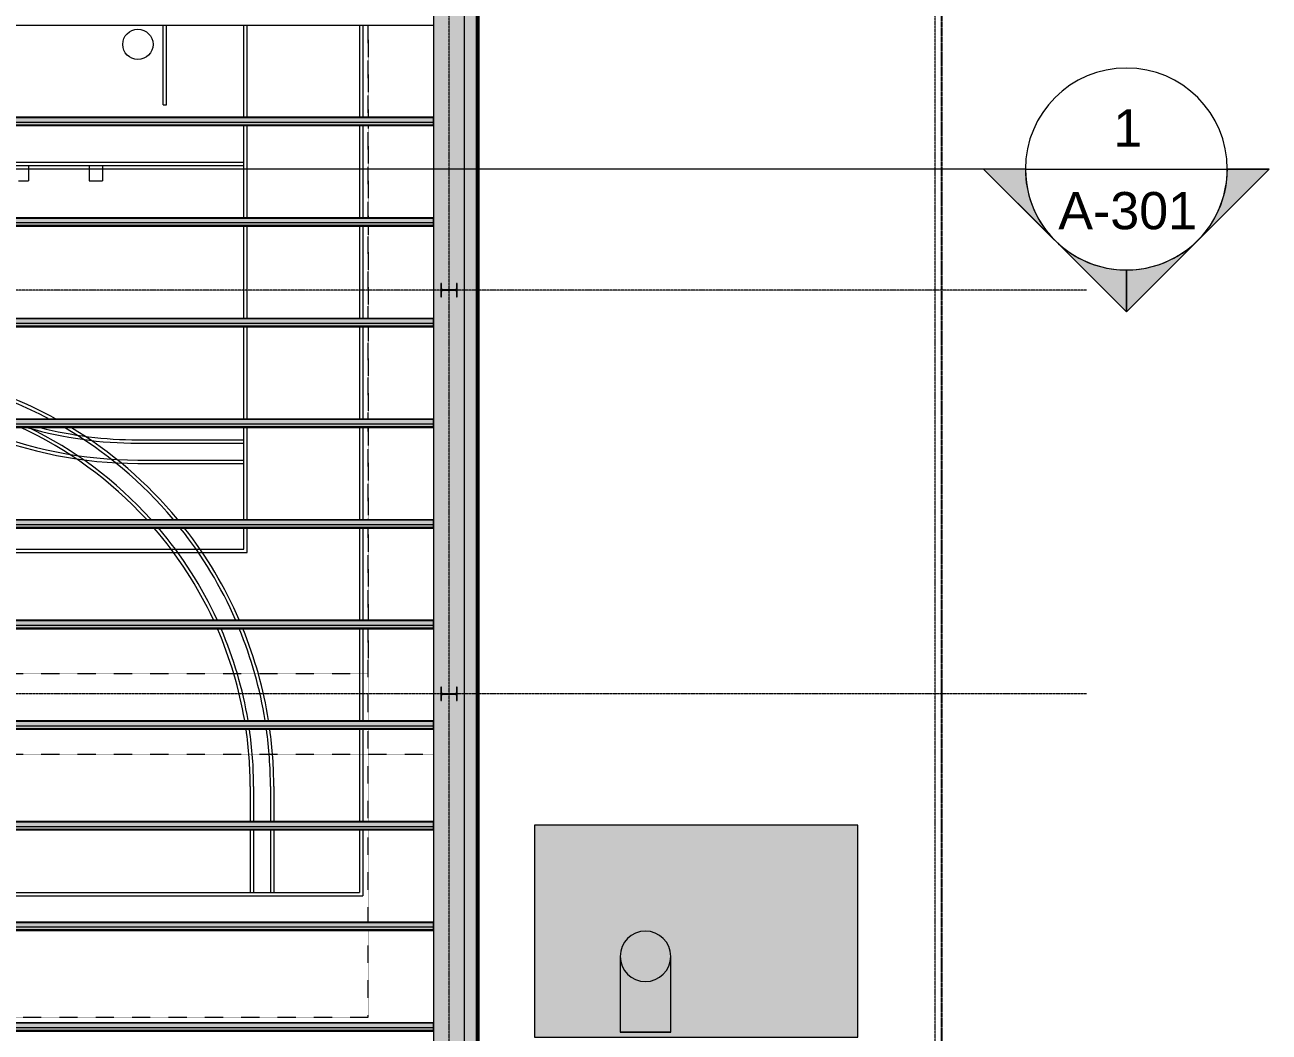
# Model space of a CAD drawing. Header units: inches. Extents: x 22011 to 32682, y -23296 to -20170.
# Drawn here: x 25723 to 26463, y -22311 to -21712 of the extents above; entities that cross this region are included whole.
import ezdxf

# ---------------------------------------------------------------- set-up
doc = ezdxf.new("R2010")
doc.units = ezdxf.units.IN
doc.header["$MEASUREMENT"] = 0
for name, pattern in [('Dash 1_16_', [0.125, 0.0625, -0.0625]), ('Grid Line 1_2_', [0.875, 0.5, -0.125, 0.125, -0.125]), ('Hidden', [0.28125, 0.1875, -0.09375])]:
    doc.linetypes.add(name, pattern=pattern)
for name, color, linetype, lineweight in [('A-DETL', 90, 'Continuous', 9), ('A-PROP-SBCK', 71, 'Hidden', 25), ('A-ROOF', 132, 'Continuous', 9), ('C-TOPO', 7, 'Continuous', 9), ('G-ANNO-SYMB', 111, 'Continuous', 9), ('M-EQPM', 50, 'Continuous', 9), ('M-HVAC-DUCT', 70, 'Continuous', 9), ('S-BEAM', 12, 'Continuous', 9), ('S-COLS', 52, 'Continuous', 9), ('S-GRID', 1, 'Continuous', 9)]:
    doc.layers.add(name, color=color, linetype=linetype, lineweight=lineweight)
doc.styles.add('Arial_1', font='arial.ttf', dxfattribs={"height": 22.129491})

# ---------------------------------------------------------------- blocks, each defined once
blk = doc.blocks.new('Mechanical Equipment 1 - Mechanical Equipment 1-405455-Roof Plan')
at = {"layer": 'M-EQPM'}
h = blk.add_hatch(color=256, dxfattribs=at)
h.paths.add_polyline_path([(26026.19, -22314.05), (26218.34, -22314.05), (26218.34, -22188.05), (26026.19, -22188.05), (26026.19, -22298.12)], flags=0)
h.paths.add_polyline_path([(26092.13, -22281.02), (26089.52, -22280.79), (26087, -22280.11), (26084.26, -22278.75), (26082.48, -22277.51), (26080.64, -22275.66), (26079.14, -22273.52), (26078.03, -22271.15), (26077.35, -22268.62), (26077.13, -22266.02), (26077.35, -22263.41), (26078.03, -22260.89), (26079.14, -22258.52), (26080.64, -22256.37), (26082.48, -22254.52), (26084.63, -22253.03), (26087, -22251.92), (26089.52, -22251.24), (26092.13, -22251.02), (26094.73, -22251.24), (26097.26, -22251.92), (26099.63, -22253.03), (26101.77, -22254.52), (26103.62, -22256.37), (26105.12, -22258.52), (26106.22, -22260.89), (26106.9, -22263.41), (26107.13, -22266.02), (26106.78, -22269.07), (26106.22, -22271.15), (26105.12, -22273.52), (26103.62, -22275.66), (26101.77, -22277.51), (26099.63, -22279.01), (26097.26, -22280.11), (26094.73, -22280.79)], flags=0)
for p, q in [((26218.34, -22188.05), (26026.19, -22188.05)), ((26026.19, -22188.05), (26026.19, -22314.05)), ((26218.34, -22314.05), (26218.34, -22188.05)), ((26026.19, -22314.05), (26218.34, -22314.05))]:
    blk.add_line(p, q, dxfattribs=at)
blk = doc.blocks.new('Girt_Z - 8_D-559302-Roof Plan')
at = {"layer": 'S-BEAM'}
blk.add_hatch(color=256, dxfattribs=at).paths.add_polyline_path([(25992.39, -22339.05), (25992.5, -22339.05), (25992.39, -22336.85)], flags=0)
blk.add_line((25992.5, -22339.05), (25992.5, -21143.55), dxfattribs=at)
blk = doc.blocks.new('Girt_Z - 10_D-V48-Roof Plan')
at = {"layer": 'S-BEAM'}
blk.add_hatch(color=256, dxfattribs=at).paths.add_polyline_path([(25965.89, -21712.55), (25965.89, -21712.47), (25964.93, -21712.55)], flags=0)
for p in [(22796.39, -21712.55), (25965.89, -21712.47)]:
    blk.add_line(p, (25965.89, -21712.55), dxfattribs=at)
blk = doc.blocks.new('Girt_Z - 10_D-V46-Roof Plan')
at = {"layer": 'S-BEAM'}
for points in [[(25964.93, -21588.28), (25965.89, -21588.28), (25965.89, -21587.75), (22796.39, -21587.75), (22796.39, -21588.28), (25831.94, -21588.28)], [(25964.93, -21590.64), (25965.89, -21590.64), (25965.89, -21588.28), (22796.39, -21588.28), (22796.39, -21590.64), (25831.94, -21590.64)], [(25965.89, -21590.81), (25965.89, -21590.64), (22796.39, -21590.73), (22796.39, -21590.81), (25964.93, -21590.81)], [(25965.89, -21592.39), (25965.89, -21590.81), (22796.39, -21590.81), (22796.39, -21592.39), (25964.93, -21592.39)], [(25964.93, -21592.88), (25965.89, -21592.88), (25965.89, -21592.39), (22796.39, -21592.39), (22796.39, -21592.88), (25831.94, -21592.88)], [(25965.89, -21592.96), (25965.89, -21592.88), (25964.93, -21592.96)]]:
    blk.add_hatch(color=256, dxfattribs=at).paths.add_polyline_path(points, flags=0)
for p, q in [((22796.39, -21587.75), (25965.89, -21587.75)), ((25965.89, -21588.28), (22796.39, -21588.28)), ((22796.39, -21590.81), (25965.89, -21590.81)), ((25965.89, -21587.75), (25965.89, -21588.28)), ((25965.89, -21588.28), (25965.89, -21590.64)), ((25965.89, -21590.64), (25965.89, -21590.81)), ((25965.89, -21590.79), (25965.89, -21592.39)), ((22796.39, -21592.39), (25965.89, -21592.39)), ((22796.39, -21592.88), (25965.89, -21592.88)), ((22796.39, -21592.96), (25965.89, -21592.96)), ((25965.89, -21592.39), (25965.89, -21592.88)), ((25965.89, -21592.88), (25965.89, -21592.96))]:
    blk.add_line(p, q, dxfattribs=at)
blk = doc.blocks.new('Girt_Z - 10_D-V49-Roof Plan')
at = {"layer": 'S-BEAM'}
for points in [[(25964.93, -21827.45), (25965.89, -21827.45), (25965.89, -21826.92), (22796.39, -21826.92), (22796.39, -21827.45), (25831.94, -21827.45)], [(25964.93, -21829.81), (25965.89, -21829.81), (25965.89, -21827.45), (22796.39, -21827.45), (22796.39, -21829.81), (25831.94, -21829.81)], [(25965.89, -21829.98), (25965.89, -21829.81), (22796.39, -21829.9), (22796.39, -21829.98), (25964.93, -21829.98)], [(25965.89, -21831.56), (25965.89, -21829.98), (22796.39, -21829.98), (22796.39, -21831.56), (25964.93, -21831.56)], [(25964.93, -21832.05), (25965.89, -21832.05), (25965.89, -21831.56), (22796.39, -21831.56), (22796.39, -21832.05), (25831.94, -21832.05)], [(25965.89, -21832.13), (25965.89, -21832.05), (25964.93, -21832.13)]]:
    blk.add_hatch(color=256, dxfattribs=at).paths.add_polyline_path(points, flags=0)
for p, q in [((22796.39, -21826.92), (25965.89, -21826.92)), ((25965.89, -21827.45), (22796.39, -21827.45)), ((25965.89, -21826.92), (25965.89, -21827.45)), ((25965.89, -21827.45), (25965.89, -21829.81)), ((22796.39, -21829.98), (25965.89, -21829.98)), ((22796.39, -21831.56), (25965.89, -21831.56)), ((22796.39, -21832.05), (25965.89, -21832.05)), ((22796.39, -21832.13), (25965.89, -21832.13)), ((25965.89, -21829.81), (25965.89, -21829.9)), ((25965.89, -21829.9), (25965.89, -21829.98)), ((25965.89, -21829.96), (25965.89, -21831.56)), ((25965.89, -21829.98), (25965.89, -21829.98)), ((25965.89, -21831.56), (25965.89, -21832.05)), ((25965.89, -21832.05), (25965.89, -21832.13))]:
    blk.add_line(p, q, dxfattribs=at)
blk = doc.blocks.new('Girt_Z - 10_D-V50-Roof Plan')
at = {"layer": 'S-BEAM'}
for points in [[(25964.93, -21887.24), (25965.89, -21887.24), (25965.89, -21886.72), (22796.39, -21886.72), (22796.39, -21887.24), (25831.94, -21887.24)], [(25964.93, -21889.6), (25965.89, -21889.6), (25965.89, -21887.24), (22796.39, -21887.24), (22796.39, -21889.6), (25831.94, -21889.6)], [(25965.89, -21889.77), (25965.89, -21889.6), (22796.39, -21889.69), (22796.39, -21889.77), (25964.93, -21889.77)], [(25965.89, -21891.35), (25965.89, -21889.77), (22796.39, -21889.77), (22796.39, -21891.35), (25964.93, -21891.35)], [(25964.93, -21891.85), (25965.89, -21891.85), (25965.89, -21891.35), (22796.39, -21891.41), (22796.39, -21891.85), (25831.94, -21891.85)], [(25965.89, -21891.92), (25965.89, -21891.85), (25964.93, -21891.92)]]:
    blk.add_hatch(color=256, dxfattribs=at).paths.add_polyline_path(points, flags=0)
for p, q in [((22796.39, -21886.72), (25965.89, -21886.72)), ((25965.89, -21887.24), (22796.39, -21887.24)), ((25965.89, -21886.72), (25965.89, -21887.24)), ((25965.89, -21887.24), (25965.89, -21889.6)), ((22796.39, -21889.78), (25965.89, -21889.78)), ((22796.39, -21891.35), (25965.89, -21891.35)), ((22796.39, -21891.85), (25965.89, -21891.85)), ((22796.39, -21891.92), (25965.89, -21891.92)), ((25965.89, -21889.6), (25965.89, -21889.69)), ((25965.89, -21889.69), (25965.89, -21889.76)), ((25965.89, -21889.76), (25965.89, -21889.78)), ((25965.89, -21889.76), (25965.89, -21891.35)), ((25965.89, -21889.78), (25965.89, -21889.77)), ((25965.89, -21891.35), (25965.89, -21891.85)), ((25965.89, -21891.85), (25965.89, -21891.92))]:
    blk.add_line(p, q, dxfattribs=at)
blk = doc.blocks.new('Girt_Z - 10_D-V51-Roof Plan')
at = {"layer": 'S-BEAM'}
for points in [[(25964.93, -22006.83), (25965.89, -22006.83), (25965.89, -22006.3), (22796.39, -22006.3), (22796.39, -22006.83), (25831.94, -22006.83)], [(25965.89, -22009.19), (25965.89, -22006.83), (22796.39, -22006.83), (22796.39, -22009.19), (25964.93, -22009.19)], [(25965.89, -22009.36), (25965.89, -22009.19), (22796.39, -22009.28), (22796.39, -22009.36), (25964.93, -22009.36)], [(25965.89, -22010.94), (25965.89, -22009.36), (22796.39, -22009.36), (22796.39, -22010.94), (25964.93, -22010.94)], [(25964.93, -22011.43), (25965.89, -22011.43), (25965.89, -22010.94), (22796.39, -22010.94), (22796.39, -22011.43), (25831.94, -22011.43)], [(25965.89, -22011.51), (25965.89, -22011.43), (25964.93, -22011.51)]]:
    blk.add_hatch(color=256, dxfattribs=at).paths.add_polyline_path(points, flags=0)
for p, q in [((22796.39, -22006.3), (25965.89, -22006.3)), ((25965.89, -22006.83), (22796.39, -22006.83)), ((22796.39, -22009.36), (25965.89, -22009.36)), ((22796.39, -22010.94), (25965.89, -22010.94)), ((22796.39, -22011.43), (25965.89, -22011.43)), ((22796.39, -22011.51), (25965.89, -22011.51)), ((25965.89, -22006.3), (25965.89, -22006.83)), ((25965.89, -22006.83), (25965.89, -22009.19)), ((25965.89, -22009.19), (25965.89, -22009.28)), ((25965.89, -22009.28), (25965.89, -22009.34)), ((25965.89, -22009.34), (25965.89, -22009.36)), ((25965.89, -22009.34), (25965.89, -22010.94)), ((25965.89, -22009.36), (25965.89, -22009.36)), ((25965.89, -22010.94), (25965.89, -22011.43)), ((25965.89, -22011.43), (25965.89, -22011.51))]:
    blk.add_line(p, q, dxfattribs=at)
blk = doc.blocks.new('Family7 - Family7-557687-Roof Plan')
at = {"layer": 'S-BEAM'}
h = blk.add_hatch(color=256, dxfattribs=at)
h.paths.add_polyline_path([(25984.39, -22360.11), (25984.39, -21138.99), (25966.39, -21138.99), (25966.39, -22360.11), (25981.56, -22360.11)], flags=0)
h.paths.add_polyline_path([(25980.26, -22114.03), (25979.82, -22114.03), (25979.73, -22110.54), (25979.48, -22110.29), (25979.13, -22110.2), (25971.3, -22110.29), (25971.05, -22110.54), (25970.96, -22110.89), (25970.96, -22114.03), (25970.52, -22114.03), (25970.52, -22106.07), (25970.96, -22106.07), (25971.05, -22109.56), (25971.3, -22109.82), (25971.65, -22109.91), (25979.48, -22109.82), (25979.73, -22109.56), (25979.82, -22109.22), (25979.82, -22106.07), (25980.26, -22106.07), (25980.26, -22110.89)], flags=0)
h.paths.add_polyline_path([(25970.96, -21874.03), (25970.52, -21874.03), (25970.52, -21866.07), (25970.96, -21866.07), (25971.05, -21869.56), (25971.3, -21869.82), (25971.65, -21869.91), (25979.48, -21869.82), (25979.73, -21869.56), (25979.82, -21869.22), (25979.82, -21866.07), (25980.26, -21866.07), (25980.26, -21874.03), (25979.82, -21874.03), (25979.73, -21870.54), (25979.48, -21870.29), (25979.13, -21870.2), (25971.3, -21870.29), (25971.05, -21870.54), (25970.96, -21870.89), (25970.96, -21872.05)], flags=0)
h.paths.add_polyline_path([(25970.96, -21634.03), (25970.52, -21634.03), (25970.52, -21626.07), (25970.96, -21626.07), (25971.05, -21629.56), (25971.3, -21629.82), (25971.65, -21629.91), (25979.48, -21629.82), (25979.73, -21629.56), (25979.82, -21629.22), (25979.82, -21626.07), (25980.26, -21626.07), (25980.26, -21634.03), (25979.82, -21634.03), (25979.73, -21630.54), (25979.48, -21630.29), (25979.13, -21630.2), (25971.3, -21630.29), (25971.05, -21630.54), (25970.96, -21630.89)], flags=0)
h.paths.add_polyline_path([(25980.26, -21394.03), (25979.82, -21394.03), (25979.73, -21390.54), (25979.48, -21390.29), (25979.13, -21390.2), (25971.3, -21390.29), (25971.05, -21390.54), (25970.96, -21390.89), (25970.96, -21394.03), (25970.52, -21394.03), (25970.52, -21386.07), (25970.96, -21386.07), (25971.05, -21389.56), (25971.3, -21389.82), (25971.65, -21389.91), (25979.48, -21389.82), (25979.73, -21389.56), (25979.82, -21389.22), (25979.82, -21386.07), (25980.26, -21386.07), (25980.26, -21390.89)], flags=0)
for p, q in [((25966.39, -22360.11), (25966.39, -21138.99)), ((25966.39, -21138.99), (25984.39, -21138.99)), ((25984.39, -21138.99), (25984.39, -22313.65)), ((25966.39, -22360.11), (25984.39, -22360.11))]:
    blk.add_line(p, q, dxfattribs=at)
blk = doc.blocks.new('Round Elbow - 1_5 D-V62-Roof Plan')
at = {"layer": 'M-HVAC-DUCT'}
for points in [[(26079.14, -22311.02), (26092.13, -22311.02), (26092.13, -22251.02), (26089.18, -22251.33), (26086.61, -22252.1), (26084.24, -22253.3), (26082.48, -22254.52), (26080.32, -22256.83), (26079.14, -22258.52), (26077.98, -22261.07), (26077.32, -22263.97), (26077.13, -22267), (26077.13, -22311.02), (26078.03, -22311.02)], [(26092.13, -22311.02), (26107.13, -22311.02), (26107.1, -22265.78), (26106.8, -22263.03), (26106.07, -22260.57), (26104.8, -22258.07), (26103.51, -22256.27), (26101.72, -22254.49), (26099.63, -22253.03), (26097.26, -22251.92), (26094.73, -22251.24), (26092.13, -22251.02), (26092.13, -22307.8)]]:
    blk.add_hatch(color=256, dxfattribs=at).paths.add_polyline_path(points, flags=0)
for p, q in [((26092.13, -22311.02), (26077.13, -22311.02)), ((26107.13, -22311.02), (26092.13, -22311.02))]:
    blk.add_line(p, q, dxfattribs=at)
at = {"layer": 'M-HVAC-DUCT', "flags": 128}
for points in [[(26077.13, -22266.02), (26077.13, -22266.05), (26077.13, -22266.16), (26077.13, -22266.34), (26077.13, -22266.59), (26077.13, -22266.91), (26077.13, -22267.31), (26077.13, -22267.77), (26077.13, -22268.3), (26077.13, -22268.9), (26077.13, -22269.57), (26077.13, -22270.3), (26077.13, -22271.1), (26077.13, -22271.96), (26077.13, -22272.89), (26077.13, -22273.88), (26077.13, -22274.92), (26077.13, -22276.02), (26077.13, -22277.18), (26077.13, -22278.4), (26077.13, -22279.66), (26077.13, -22280.98), (26077.13, -22282.34), (26077.13, -22283.75), (26077.13, -22285.21), (26077.13, -22286.7), (26077.13, -22288.24), (26077.13, -22289.81), (26077.13, -22291.41), (26077.13, -22293.05), (26077.13, -22294.71), (26077.13, -22296.4), (26077.13, -22298.11), (26077.13, -22299.85), (26077.13, -22301.6), (26077.13, -22303.37), (26077.13, -22305.15), (26077.13, -22306.94), (26077.13, -22308.73), (26077.13, -22310.53), (26077.13, -22311.02)], [(26107.13, -22311.02), (26107.13, -22309.22), (26107.13, -22307.42), (26107.13, -22305.63), (26107.13, -22303.85), (26107.13, -22302.08), (26107.13, -22300.32), (26107.13, -22298.58), (26107.13, -22296.86), (26107.13, -22295.16), (26107.13, -22293.49), (26107.13, -22291.85), (26107.13, -22290.24), (26107.13, -22288.66), (26107.13, -22287.11), (26107.13, -22285.61), (26107.13, -22284.14), (26107.13, -22282.72), (26107.13, -22281.34), (26107.13, -22280.01), (26107.13, -22278.73), (26107.13, -22277.51), (26107.13, -22276.33), (26107.13, -22275.21), (26107.13, -22274.15), (26107.13, -22273.15), (26107.13, -22272.21), (26107.13, -22271.33), (26107.13, -22270.51), (26107.13, -22269.76), (26107.13, -22269.07), (26107.13, -22268.46), (26107.13, -22267.9), (26107.13, -22267.42), (26107.13, -22267.01), (26107.13, -22266.67), (26107.13, -22266.4), (26107.13, -22266.2), (26107.13, -22266.07), (26107.13, -22266.02), (26107.13, -22266.02)]]:
    blk.add_lwpolyline(points, dxfattribs=at)
at = {"layer": 'M-HVAC-DUCT'}
for start, end in [(90, 180), (0, 90)]:
    blk.add_arc((26092.13, -22266.02), 15, start, end, dxfattribs=at)
blk = doc.blocks.new('Girt_Z - 8_D-559299-Roof Plan')
at = {"layer": 'S-BEAM'}
for points in [[(25984.45, -22364.05), (25984.58, -22364.05), (25984.5, -21634.03), (25984.39, -21634.03), (25984.39, -22364.05)], [(25991.75, -22364.05), (25991.75, -21634.03), (25984.58, -21634.03), (25984.58, -22364.05)], [(25992.39, -22364.05), (25992.28, -21634.03), (25991.82, -21634.03), (25991.82, -22364.05)], [(25991.75, -22364.05), (25991.82, -22364.05), (25991.75, -22356.22)]]:
    blk.add_hatch(color=256, dxfattribs=at).paths.add_polyline_path(points, flags=0)
for p, q in [((25991.75, -22364.05), (25991.75, -21634.03)), ((25991.82, -22364.05), (25991.82, -21634.03)), ((25992.39, -22364.05), (25992.39, -21634.03)), ((25984.39, -22308.45), (25984.39, -22364.05)), ((25984.58, -22364.05), (25984.39, -22364.05)), ((25991.75, -22364.05), (25984.58, -22364.05)), ((25991.82, -22364.05), (25991.75, -22364.05)), ((25992.39, -22364.05), (25991.82, -22364.05))]:
    blk.add_line(p, q, dxfattribs=at)
blk = doc.blocks.new('Section - Section Head - Filled-1526-Roof Plan')
at = {"layer": 'G-ANNO-SYMB'}
h = blk.add_hatch(color=256, dxfattribs=at)
edge = h.paths.add_edge_path(flags=0)
edge.add_line((-0.4268, 0.1768), (-0.25, 0.3536))
edge.add_line((-0.25, 0.3536), (-0.25, 0.25))
edge.add_arc((-0.25, 0), 0.25, 90, 135)
h = blk.add_hatch(color=256, dxfattribs=at)
edge = h.paths.add_edge_path(flags=0)
edge.add_arc((-0.25, 0), 0.25, 45, 90)
edge.add_line((-0.25, 0.25), (-0.25, 0.3536))
edge.add_line((-0.25, 0.3536), (-0.0732, 0.1768))
h = blk.add_hatch(color=256, dxfattribs=at)
edge = h.paths.add_edge_path(flags=0)
edge.add_arc((-0.25, 0), 0.2503, 137.9216, 180)
edge.add_line((-0.5003, 0), (-0.6036, 0))
edge.add_line((-0.6036, 0), (-0.4358, 0.1678))
h = blk.add_hatch(color=256, dxfattribs=at)
edge = h.paths.add_edge_path(flags=0)
edge.add_line((-0.0642, 0.1678), (0.1036, 0))
edge.add_line((0.1036, 0), (0.0003, 0))
edge.add_arc((-0.25, 0), 0.2503, 0, 42.0784)
for p, q in [((-0.25, 0.3536), (-0.6036, 0)), ((-0.25, 0.3536), (-0.4268, 0.1768)), ((-0.25, 0.3536), (0.1036, 0)), ((-0.25, 0.25), (-0.25, 0.3536)), ((-0.0732, 0.1768), (-0.25, 0.3536)), ((-0.25, 0.3536), (-0.25, 0.25)), ((-0.4358, 0.1678), (-0.6036, 0)), ((0.1036, 0), (-0.0642, 0.1678)), ((-0.6036, 0), (-0.5003, 0)), ((0.0003, 0), (0.1036, 0)), ((-0.5, 0), (-0.6036, 0)), ((0, 0), (0.1036, 0))]:
    blk.add_line(p, q, dxfattribs=at)
for radius, start, end in [(0.25, 360, 180), (0.25, 90, 135), (0.25, 45, 90), (0.2503, 137.9216, 180), (0.2503, 0, 42.0784), (0.25, 180, 360)]:
    blk.add_arc((-0.25, 0), radius, start, end, dxfattribs=at)

msp = doc.modelspace()

# ---------------------------------------------------------------- hatches: boundary and pattern name
at = {"layer": 'M-HVAC-DUCT'}
msp.add_hatch(color=256, dxfattribs=at).paths.add_polyline_path([(26092.13, -22281.02), (26094.73, -22280.79), (26097.26, -22280.11), (26099.99, -22278.75), (26101.77, -22277.51), (26103.62, -22275.66), (26105.12, -22273.52), (26106.22, -22271.15), (26106.9, -22268.62), (26107.13, -22266.02), (26106.9, -22263.41), (26106.22, -22260.89), (26105.12, -22258.52), (26103.62, -22256.37), (26101.77, -22254.52), (26099.63, -22253.03), (26097.26, -22251.92), (26094.73, -22251.24), (26092.13, -22251.02), (26089.52, -22251.24), (26087, -22251.92), (26084.63, -22253.03), (26082.48, -22254.52), (26080.64, -22256.37), (26079.14, -22258.52), (26078.03, -22260.89), (26077.35, -22263.41), (26077.13, -22266.02), (26077.47, -22269.07), (26078.03, -22271.15), (26079.14, -22273.52), (26080.64, -22275.66), (26082.48, -22277.51), (26084.63, -22279.01), (26087, -22280.11), (26089.52, -22280.79)], flags=0)
at = {"layer": 'S-COLS'}
for points in [[(25970.96, -21874.03), (25971.05, -21870.54), (25971.3, -21870.29), (25971.65, -21870.2), (25979.48, -21870.29), (25979.73, -21870.54), (25979.82, -21870.89), (25979.82, -21874.03), (25980.26, -21874.03), (25980.26, -21866.07), (25979.82, -21866.07), (25979.73, -21869.56), (25979.48, -21869.82), (25979.13, -21869.91), (25971.3, -21869.82), (25971.05, -21869.56), (25970.96, -21869.22), (25970.96, -21866.07), (25970.52, -21866.07), (25970.52, -21874.03)], [(25979.82, -22114.03), (25980.26, -22114.03), (25980.26, -22106.07), (25979.82, -22106.07), (25979.73, -22109.56), (25979.48, -22109.82), (25979.13, -22109.91), (25971.3, -22109.82), (25971.05, -22109.56), (25970.96, -22109.22), (25970.96, -22106.07), (25970.52, -22106.07), (25970.52, -22114.03), (25970.96, -22114.03), (25971.05, -22110.54), (25971.3, -22110.29), (25971.65, -22110.2), (25979.48, -22110.29), (25979.73, -22110.54), (25979.82, -22110.89)]]:
    msp.add_hatch(color=256, dxfattribs=at).paths.add_polyline_path(points, flags=0)

# ---------------------------------------------------------------- linework, layer by layer
at = {"layer": 'A-DETL'}
for p, q in [((25805.39, -21760.05), (25805.39, -21712.55)), ((25807.39, -21760.05), (25807.39, -21712.55)), ((25853.39, -21767.13), (25853.39, -21712.55)), ((25855.39, -21767.13), (25855.39, -21712.55)), ((25922.17, -21712.55), (25922.17, -21767.13)), ((25924.17, -21712.55), (25924.17, -21767.13)), ((25805.39, -21760.05), (25807.39, -21760.05)), ((25853.39, -21826.92), (25853.39, -21772.34)), ((25855.39, -21826.92), (25855.39, -21772.34)), ((25922.17, -21772.34), (25922.17, -21826.92)), ((25924.17, -21772.34), (25924.17, -21826.92)), ((25695.39, -21794.05), (25853.39, -21794.05)), ((25695.39, -21796.05), (25853.39, -21796.05)), ((25725.39, -21796.05), (25725.39, -21805.05)), ((25761.39, -21796.05), (25761.39, -21805.05)), ((25769.39, -21796.05), (25769.39, -21805.05)), ((25719.39, -21805.05), (25725.39, -21805.05)), ((25761.39, -21805.05), (25769.39, -21805.05)), ((25853.39, -21886.72), (25853.39, -21832.13)), ((25855.39, -21886.72), (25855.39, -21832.13)), ((25922.17, -21832.13), (25922.17, -21886.72)), ((25924.17, -21832.13), (25924.17, -21886.72)), ((25853.39, -21946.51), (25853.39, -21891.92)), ((25855.39, -21946.51), (25855.39, -21891.92)), ((25922.17, -21891.92), (25922.17, -21946.51)), ((25924.17, -21891.92), (25924.17, -21946.51)), ((25853.39, -22006.3), (25853.39, -21951.72)), ((25855.39, -22006.3), (25855.39, -21951.72)), ((25922.17, -21951.72), (25922.17, -22006.3)), ((25924.17, -21951.72), (25924.17, -22006.3)), ((25790.39, -21959.05), (25853.39, -21959.05)), ((25790.39, -21961.05), (25853.39, -21961.05)), ((25790.39, -21971.05), (25853.39, -21971.05)), ((25790.39, -21973.05), (25853.39, -21973.05)), ((25853.39, -22024.05), (25853.39, -22011.51)), ((25855.39, -22026.05), (25855.39, -22011.51)), ((25922.17, -22011.51), (25922.17, -22066.09)), ((25924.17, -22011.51), (25924.17, -22066.09)), ((25695.39, -22024.05), (25853.39, -22024.05)), ((25695.39, -22026.05), (25855.39, -22026.05)), ((25922.17, -22071.3), (25922.17, -22125.89)), ((25924.17, -22071.3), (25924.17, -22125.89)), ((25922.17, -22131.1), (25922.17, -22185.68)), ((25924.17, -22131.1), (25924.17, -22185.68)), ((25857.17, -22165.05), (25857.17, -22185.68)), ((25859.17, -22165.05), (25859.17, -22185.68)), ((25869.17, -22165.05), (25869.17, -22185.68)), ((25871.17, -22165.05), (25871.17, -22185.68)), ((25857.17, -22190.89), (25857.17, -22228.05)), ((25859.17, -22190.89), (25859.17, -22228.05)), ((25869.17, -22190.89), (25869.17, -22228.05)), ((25871.17, -22190.89), (25871.17, -22228.05)), ((25922.17, -22190.89), (25922.17, -22228.05)), ((25924.17, -22190.89), (25924.17, -22230.05)), ((25695.39, -22228.05), (25922.17, -22228.05)), ((25695.39, -22230.05), (25924.17, -22230.05))]:
    msp.add_line(p, q, dxfattribs=at)
at = {"layer": 'A-DETL', "linetype": 'Dash 1_16_'}
for p, q in [((25927.39, -21767.13), (25927.39, -21712.55)), ((25927.39, -21712.55), (25927.39, -21767.13)), ((25927.39, -21826.92), (25927.39, -21772.34)), ((25927.39, -21772.34), (25927.39, -21826.92)), ((25927.39, -21886.72), (25927.39, -21832.13)), ((25927.39, -21832.13), (25927.39, -21886.72)), ((25927.39, -21946.51), (25927.39, -21891.92)), ((25927.39, -21891.92), (25927.39, -21946.51)), ((25927.39, -22006.3), (25927.39, -21951.72)), ((25927.39, -21951.72), (25927.39, -22006.3)), ((25927.39, -22066.09), (25927.39, -22011.51)), ((25927.39, -22011.51), (25927.39, -22066.09)), ((25927.39, -22125.89), (25927.39, -22071.3)), ((25927.39, -22071.3), (25927.39, -22098.05)), ((25927.39, -22098.05), (25695.39, -22098.05)), ((25927.39, -22185.68), (25927.39, -22131.1)), ((25966.39, -22146.05), (25695.39, -22146.05)), ((25927.39, -22245.47), (25927.39, -22190.89)), ((25927.39, -22302.05), (25927.39, -22250.68)), ((25695.39, -22302.05), (25927.39, -22302.05))]:
    msp.add_line(p, q, dxfattribs=at)
at = {"layer": 'A-DETL'}
msp.add_circle((25790.39, -21724.05), 9, dxfattribs=at)
for centre, radius, start, end in [((25622.17, -22165.05), 249, 61.37889, 72.88469), ((25622.17, -22165.05), 247, 62.27316, 72.74231), ((25790.39, -21724.05), 247, 247.36656, 270), ((25622.17, -22165.05), 235, 42.50059, 65.27671), ((25622.17, -22165.05), 237, 42.07243, 64.27702), ((25790.39, -21724.05), 237, 254.02382, 270), ((25790.39, -21724.05), 235, 255.66592, 270), ((25622.17, -22165.05), 247, 40.03564, 59.8136), ((25622.17, -22165.05), 249, 39.64791, 59.03687), ((25790.39, -21724.05), 249, 247.55662, 270), ((25622.17, -22165.05), 235, 24.92212, 40.83594), ((25622.17, -22165.05), 237, 24.69543, 40.42182), ((25622.17, -22165.05), 247, 23.6194, 38.45186), ((25622.17, -22165.05), 249, 23.42142, 38.07686), ((25622.17, -22165.05), 235, 9.59481, 23.51446), ((25622.17, -22165.05), 237, 9.51245, 23.30735), ((25622.17, -22165.05), 247, 9.1255, 22.3221), ((25622.17, -22165.05), 249, 9.05194, 22.13454), ((25622.17, -22165.05), 235, 0, 8.31305), ((25622.17, -22165.05), 237, 0, 8.24262), ((25622.17, -22165.05), 247, 0, 7.90759), ((25622.17, -22165.05), 249, 0, 7.84382)]:
    msp.add_arc(centre, radius, start, end, dxfattribs=at)
at = {"layer": 'A-PROP-SBCK'}
msp.add_line((26268.18, -20555.1), (26268.18, -22339.05), dxfattribs=at)
at = {"layer": 'A-ROOF'}
msp.add_line((25993.18, -21132.05), (25993.18, -22368.84), dxfattribs=at)
at = {"layer": 'C-TOPO'}
msp.add_line((25993.18, -21253.21), (25993.18, -22337.77), dxfattribs=at)
at = {"layer": 'G-ANNO-SYMB'}
for q in [(22271.05, -21798.12), (26438.05, -21798.12)]:
    msp.add_line((26318.05, -21798.12), q, dxfattribs=at)
at = {"layer": 'M-HVAC-DUCT'}
msp.add_line((26077.13, -22311.02), (26107.13, -22311.02), dxfattribs=at)
for start, end in [(90, 180), (0, 90), (180, 270), (270, 0)]:
    msp.add_arc((26092.13, -22266.02), 15, start, end, dxfattribs=at)
at = {"layer": 'S-COLS'}
for p, q in [((25970.96, -21866.07), (25970.52, -21866.07)), ((25970.52, -21866.07), (25970.52, -21874.03)), ((25970.96, -21869.22), (25970.96, -21866.07)), ((25970.96, -21874.03), (25970.96, -21870.89)), ((25979.13, -21869.91), (25971.65, -21869.91)), ((25971.65, -21870.2), (25979.13, -21870.2)), ((25980.26, -21866.07), (25979.82, -21866.07)), ((25979.82, -21866.07), (25979.82, -21869.22)), ((25979.82, -21870.89), (25979.82, -21874.03)), ((25980.26, -21874.03), (25980.26, -21866.07)), ((25970.52, -21874.03), (25970.96, -21874.03)), ((25979.82, -21874.03), (25980.26, -21874.03)), ((25970.96, -22106.07), (25970.52, -22106.07)), ((25970.52, -22106.07), (25970.52, -22114.03)), ((25970.96, -22109.22), (25970.96, -22106.07)), ((25980.26, -22106.07), (25979.82, -22106.07)), ((25979.82, -22106.07), (25979.82, -22109.22)), ((25980.26, -22114.03), (25980.26, -22106.07)), ((25970.52, -22114.03), (25970.96, -22114.03)), ((25970.96, -22114.03), (25970.96, -22110.89)), ((25979.13, -22109.91), (25971.65, -22109.91)), ((25971.65, -22110.2), (25979.13, -22110.2)), ((25979.82, -22110.89), (25979.82, -22114.03)), ((25979.82, -22114.03), (25980.26, -22114.03))]:
    msp.add_line(p, q, dxfattribs=at)
for centre, start, end in [((25971.65, -21869.22), 180, 270), ((25971.65, -21870.89), 90, 180), ((25979.13, -21869.22), 270, 0), ((25979.13, -21870.89), 0, 90), ((25971.65, -22109.22), 180, 270), ((25979.13, -22109.22), 270, 0), ((25971.65, -22110.89), 90, 180), ((25979.13, -22110.89), 0, 90)]:
    msp.add_arc(centre, 0.691, start, end, dxfattribs=at)
at = {"layer": 'S-GRID', "linetype": 'Grid Line 1_2_'}
for p, q in [((25975.39, -22848.21), (25975.39, -20313.23)), ((26264.39, -22848.21), (26264.39, -20313.23)), ((26354.28, -21870.05), (22138.68, -21870.05)), ((26354.28, -22110.05), (22138.68, -22110.05))]:
    msp.add_line(p, q, dxfattribs=at)

# ---------------------------------------------------------------- block references
at = {"layer": 'G-ANNO-SYMB', "xscale": 239.9999999999998, "yscale": 239.9999999999998, "zscale": 239.9999999999998, "rotation": 180}
msp.add_blockref('Section - Section Head - Filled-1526-Roof Plan', (26318.05, -21798.12), dxfattribs=at)
at = {"layer": 'M-EQPM'}
msp.add_blockref('Mechanical Equipment 1 - Mechanical Equipment 1-405455-Roof Plan', (0, 0), dxfattribs=at)
at = {"layer": 'M-HVAC-DUCT'}
msp.add_blockref('Round Elbow - 1_5 D-V62-Roof Plan', (0, 0), dxfattribs=at)
at = {"layer": 'S-BEAM'}
for name, p in [('Family7 - Family7-557687-Roof Plan', (0, 0)), ('Girt_Z - 8_D-559302-Roof Plan', (0, 0)), ('Girt_Z - 8_D-559299-Roof Plan', (0, 0)), ('Girt_Z - 10_D-V48-Roof Plan', (0, 0)), ('Girt_Z - 10_D-V46-Roof Plan', (0, -179.38)), ('Girt_Z - 10_D-V49-Roof Plan', (0, 0)), ('Girt_Z - 10_D-V50-Roof Plan', (0, 0)), ('Girt_Z - 10_D-V50-Roof Plan', (0, -59.79)), ('Girt_Z - 10_D-V51-Roof Plan', (0, 0)), ('Girt_Z - 10_D-V46-Roof Plan', (0, -478.34)), ('Girt_Z - 10_D-V46-Roof Plan', (0, -538.13)), ('Girt_Z - 10_D-V46-Roof Plan', (0, -597.93)), ('Girt_Z - 10_D-V46-Roof Plan', (0, -657.72)), ('Girt_Z - 10_D-V46-Roof Plan', (0, -717.51))]:
    msp.add_blockref(name, p, dxfattribs=at)

# ---------------------------------------------------------------- texts
at = {"layer": 'G-ANNO-SYMB', "attachment_point": 2, "line_spacing_factor": 0.938532, "style": 'Arial_1'}
for s, insert, char_height, width in [('1', (26378.82, -21762.7), 22.13, 20.52), ('A-301', (26378.82, -21811.79), 22.129, 98.28)]:
    msp.add_mtext(s, dxfattribs=dict(at, insert=insert, char_height=char_height, width=width))

doc.saveas('drawing.dxf')
